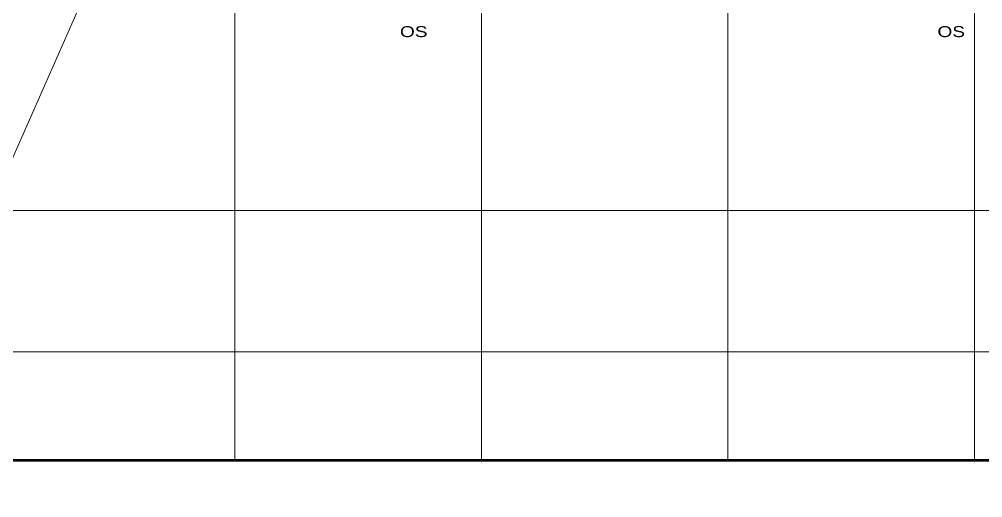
# Model space of a CAD drawing. Header units: inches. Extents: x -40190 to 0, y -3216 to 2257.
# Drawn here: x -24616 to -23209, y -732 to -34 of the extents above; entities that cross this region are included whole.
import ezdxf

# ---------------------------------------------------------------- set-up
doc = ezdxf.new("R2010")
doc.units = ezdxf.units.IN
doc.header["$LTSCALE"] = 0.5
doc.header["$MEASUREMENT"] = 0
doc.linetypes.add('A113$0$CENTER', pattern=[2, 1.25, -0.25, 0.25, -0.25])
for name, color, linetype in [('A113$0$A-ANNO-TEXT', 8, 'Continuous'), ('A113$0$A-ANNO-WEST', 8, 'Continuous'), ('A113$0$A-GRID-GRDP0-15', 8, 'Continuous'), ('XREF', 7, 'Continuous')]:
    doc.layers.add(name, color=color, linetype=linetype)
doc.styles.add('A113$0$style-Arial', font='arial.ttf')

# ---------------------------------------------------------------- blocks, each defined once
blk = doc.blocks.new('A113')
at = {"layer": 'A113$0$A-ANNO-WEST', "lineweight": 53, "flags": 128}
blk.add_lwpolyline([(-23093.0624, -797.9051), (-22682.0257, -797.9051), (-22682.0257, -676.9042), (-21061.0236, -676.9042), (-21061.0236, -2477.9051), (-22682.0257, -2477.9051), (-22682.0257, -2347.1498), (-23779.0217, -2347.1498), (-23837.3562, -2478.8988), (-25502.0254, -2478.9003), (-25502.0236, -2298.3308), (-25518.812, -2282.5399), (-25684.162, -2209.3266), (-25076.0596, -835.9378), (-24911.085, -908.9844), (-24842.0239, -857.4072), (-24842.0259, -676.9042), (-23039.4874, -676.9057), (-23093.0624, -797.9051)], close=True, dxfattribs=at)
at = {"layer": 'A113$0$A-GRID-GRDP0-15', "linetype": 'A113$0$CENTER', "lineweight": 0}
for p, q in [((-24301.0236, 2113.2362), (-24301.0236, -676.9046)), ((-23941.0236, 2113.2362), (-23941.0236, -676.9049)), ((-23581.0236, 2113.2362), (-23581.0236, -676.9052)), ((-23221.0236, 2113.2362), (-23221.0236, -676.9055)), ((-24638.5067, -312.8426), (-20364.9322, -312.8426)), ((-24743.6228, -518.9051), (-20364.9322, -518.9051))]:
    blk.add_line(p, q, dxfattribs=at)
at = {"layer": 'A113$0$A-GRID-GRDP0-15', "lineweight": 0}
blk.add_line((-23943.3256, 1304.8799), (-24820.8121, -676.9042), dxfattribs=at)
at = {"layer": 'A113$0$A-ANNO-TEXT', "lineweight": 70, "style": 'A113$0$style-Arial', "width": 1.246875}
for p in [(-24059.9292, -59.6817), (-23275.1482, -59.6817)]:
    blk.add_text('OS', height=16, dxfattribs=at).set_placement(p)

msp = doc.modelspace()

# ---------------------------------------------------------------- block references
at = {"layer": 'XREF'}
msp.add_blockref('A113', (0.1, 0), dxfattribs=at)

doc.saveas('drawing.dxf')
